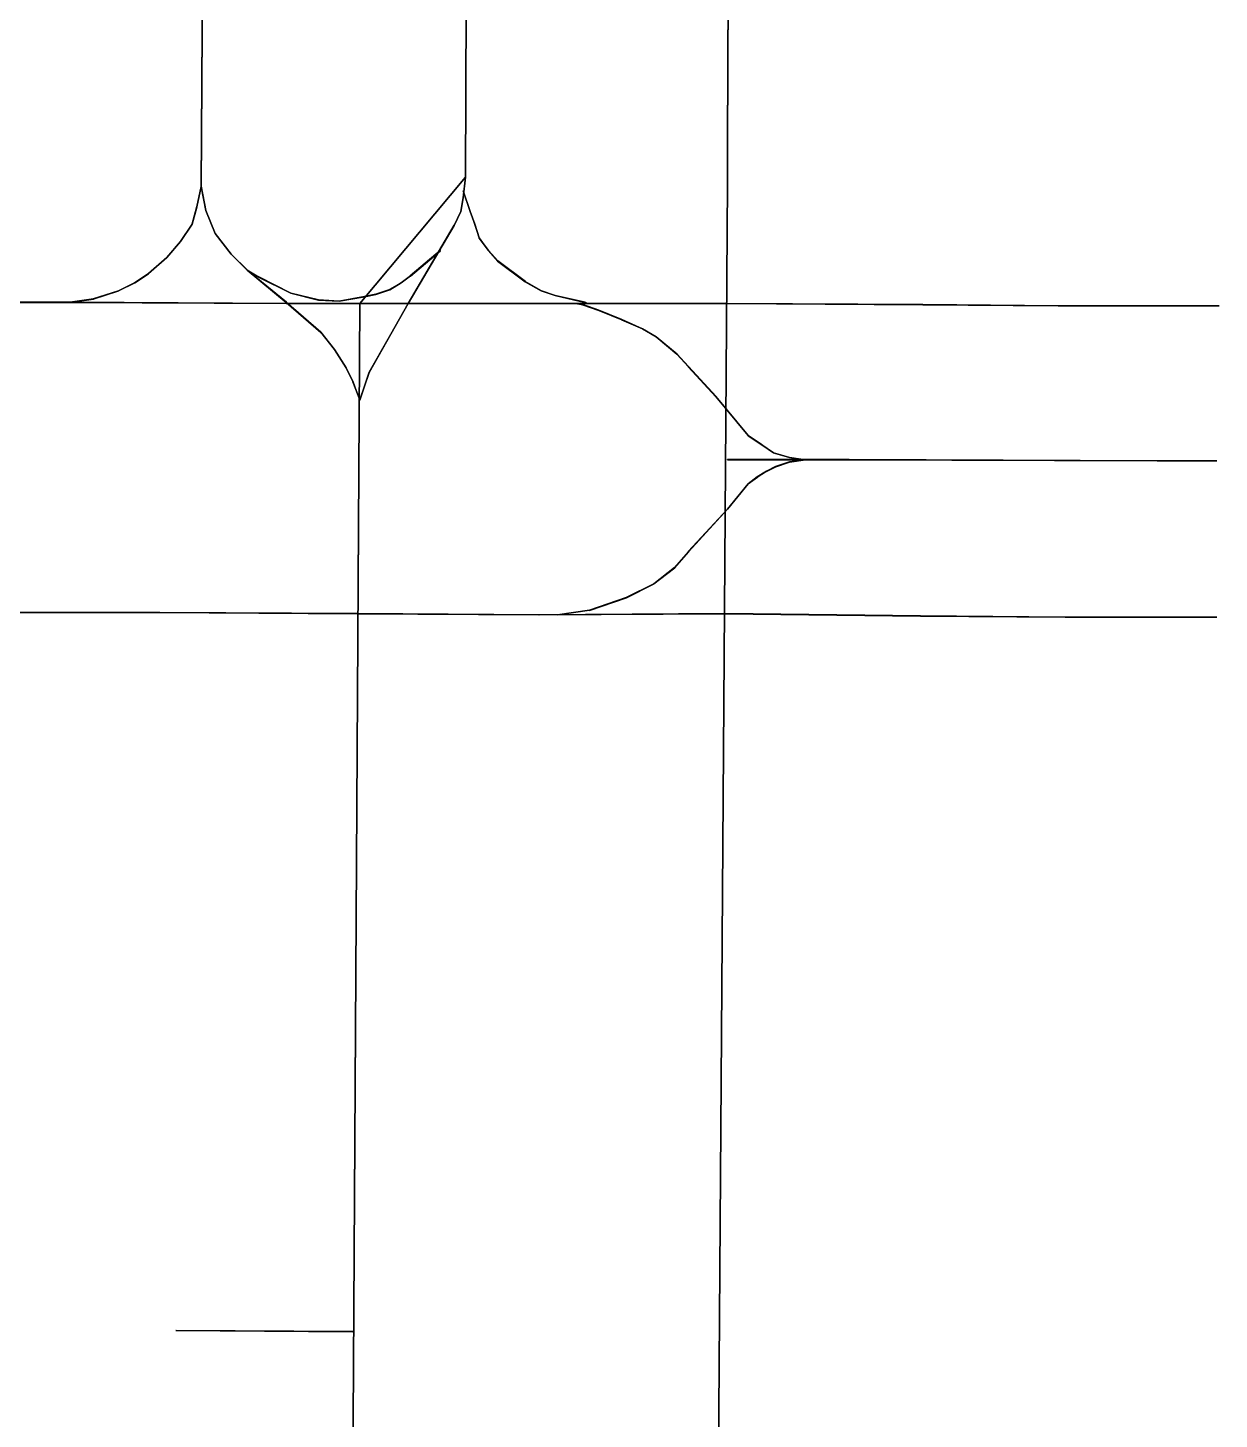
# Model space of a CAD drawing. Extents: x -291248544 to -291003570, y 98625193 to 98746984.
# Drawn here: x -291102573 to -291090705, y 98719080 to 98732941 of the extents above; entities that cross this region are included whole.
import ezdxf

# ---------------------------------------------------------------- set-up
doc = ezdxf.new("R2010")
doc.units = 0

msp = doc.modelspace()

# ---------------------------------------------------------------- linework, layer by layer
at = {"layer": 'mg_to_dxf', "color": 2}
for points in [[(-291095535.28, 98746776.08), (-291095536.28, 98746777.09), (-291095604.95, 98731795.77), (-291095603.94, 98731796.76)], [(-291095603.94, 98731796.76), (-291095602.95, 98731795.76), (-291095534.28, 98746777.08), (-291095535.28, 98746776.08)], [(-291100753.79, 98745769), (-291100754.78, 98745770), (-291100846.34, 98731360.8), (-291100845.33, 98731361.89)], [(-291100845.33, 98731361.89), (-291100844.34, 98731360.98), (-291100752.78, 98745770), (-291100753.79, 98745769)], [(-291098167.42, 98743400.07), (-291098168.42, 98743401.08), (-291098214.2, 98731452.45), (-291098213.19, 98731453.44)], [(-291098213.19, 98731453.44), (-291098212.2, 98731452.44), (-291098166.42, 98743401.07), (-291098167.42, 98743400.07)], [(-291095603.94, 98731796.76), (-291095604.95, 98731795.77), (-291095602.95, 98731795.76), (-291095603.94, 98731796.76)], [(-291095603.94, 98731795.76), (-291095604.94, 98731796.77), (-291095604.94, 98731383.78), (-291095603.94, 98731384.78)], [(-291095603.94, 98731795.76), (-291095602.94, 98731796.76), (-291095604.94, 98731796.77), (-291095603.94, 98731795.76)], [(-291095603.94, 98731384.78), (-291095602.94, 98731383.77), (-291095602.94, 98731796.76), (-291095603.94, 98731795.76)], [(-291098213.52, 98731452.56), (-291098213.64, 98731453.97), (-291099267.39, 98730194.05), (-291099265.71, 98730194.5)], [(-291099265.71, 98730194.5), (-291099265.4, 98730193.32), (-291098212.11, 98731452.68), (-291098213.52, 98731452.56)], [(-291098213.25, 98731452.44), (-291098214.13, 98731453.55), (-291098237.13, 98731246.59), (-291098236.03, 98731247.45)], [(-291098236.03, 98731247.45), (-291098235.15, 98731246.31), (-291098212.15, 98731453.33), (-291098213.25, 98731452.44)], [(-291098213.19, 98731453.44), (-291098214.2, 98731452.45), (-291098212.2, 98731452.44), (-291098213.19, 98731453.44)], [(-291098213.25, 98731452.44), (-291098212.15, 98731453.33), (-291098214.13, 98731453.55), (-291098213.25, 98731452.44)], [(-291098213.52, 98731452.56), (-291098212.11, 98731452.68), (-291098213.64, 98731453.97), (-291098213.52, 98731452.56)], [(-291100845.45, 98731360.9), (-291100846.2, 98731362.09), (-291100892.19, 98731155.14), (-291100891, 98731155.88)], [(-291100891, 98731155.88), (-291100890.25, 98731154.67), (-291100844.25, 98731361.66), (-291100845.45, 98731360.9)], [(-291100845.24, 98731360.9), (-291100844.43, 98731361.97), (-291100846.43, 98731361.79), (-291100845.24, 98731360.9)], [(-291100845.24, 98731360.9), (-291100846.43, 98731361.79), (-291100800.43, 98731120.29), (-291100799.65, 98731121.56)], [(-291100845.33, 98731361.89), (-291100846.34, 98731360.8), (-291100844.34, 98731360.98), (-291100845.33, 98731361.89)], [(-291100845.45, 98731360.9), (-291100844.25, 98731361.66), (-291100846.2, 98731362.09), (-291100845.45, 98731360.9)], [(-291100799.65, 98731121.56), (-291100798.5, 98731120.85), (-291100844.43, 98731361.97), (-291100845.24, 98731360.9)], [(-291098235.93, 98731315.14), (-291098235.29, 98731316.4), (-291098237.19, 98731315.77), (-291098235.93, 98731315.14)], [(-291098235.93, 98731315.14), (-291098237.19, 98731315.77), (-291098168.21, 98731108.82), (-291098167.58, 98731110.09)], [(-291098167.58, 98731110.09), (-291098166.32, 98731109.47), (-291098235.29, 98731316.4), (-291098235.93, 98731315.14)], [(-291095603.95, 98731383.78), (-291095604.94, 98731384.78), (-291095696.5, 98718211.62), (-291095695.49, 98718212.63)], [(-291095695.49, 98718212.63), (-291095694.5, 98718211.63), (-291095602.94, 98731384.77), (-291095603.95, 98731383.78)], [(-291095603.94, 98731384.78), (-291095604.94, 98731383.78), (-291095602.94, 98731383.77), (-291095603.94, 98731384.78)], [(-291095603.95, 98731383.78), (-291095602.94, 98731384.77), (-291095604.94, 98731384.78), (-291095603.95, 98731383.78)], [(-291100891.24, 98731154.91), (-291100891.96, 98731156.12), (-291100937.94, 98730983.66), (-291100936.76, 98730984.22)], [(-291100936.76, 98730984.22), (-291100936.1, 98730982.83), (-291100890.01, 98731155.64), (-291100891.24, 98731154.91)], [(-291100891, 98731155.88), (-291100892.19, 98731155.14), (-291100890.25, 98731154.67), (-291100891, 98731155.88)], [(-291100891.24, 98731154.91), (-291100890.01, 98731155.64), (-291100891.96, 98731156.12), (-291100891.24, 98731154.91)], [(-291098236.17, 98731246.45), (-291098236.99, 98731247.58), (-291098260.02, 98731109.43), (-291098258.89, 98731110.12)], [(-291098258.89, 98731110.12), (-291098258.09, 98731108.81), (-291098235.01, 98731247.3), (-291098236.17, 98731246.45)], [(-291098236.03, 98731247.45), (-291098237.13, 98731246.59), (-291098235.15, 98731246.31), (-291098236.03, 98731247.45)], [(-291098236.17, 98731246.45), (-291098235.01, 98731247.3), (-291098236.99, 98731247.58), (-291098236.17, 98731246.45)], [(-291100799.37, 98731120.6), (-291100798.78, 98731121.81), (-291100800.71, 98731121.25), (-291100799.37, 98731120.6)], [(-291100799.37, 98731120.6), (-291100800.71, 98731121.25), (-291100708.7, 98730891.21), (-291100708.2, 98730892.65)], [(-291100799.65, 98731121.56), (-291100800.43, 98731120.29), (-291100798.5, 98731120.85), (-291100799.65, 98731121.56)], [(-291100708.2, 98730892.65), (-291100706.94, 98730892.22), (-291100798.78, 98731121.81), (-291100799.37, 98731120.6)], [(-291098259.2, 98731109.17), (-291098259.71, 98731110.38), (-291098328.74, 98730972.32), (-291098327.41, 98730972.74)], [(-291098327.41, 98730972.74), (-291098326.98, 98730971.36), (-291098257.78, 98731109.76), (-291098259.2, 98731109.17)], [(-291098258.89, 98731110.12), (-291098260.02, 98731109.43), (-291098258.09, 98731108.81), (-291098258.89, 98731110.12)], [(-291098259.2, 98731109.17), (-291098257.78, 98731109.76), (-291098259.71, 98731110.38), (-291098259.2, 98731109.17)], [(-291098167.25, 98731109.15), (-291098166.65, 98731110.42), (-291098168.53, 98731109.76), (-291098167.25, 98731109.15)], [(-291098167.25, 98731109.15), (-291098168.53, 98731109.76), (-291098122.42, 98730982.94), (-291098121.81, 98730984.2)], [(-291098167.58, 98731110.09), (-291098168.21, 98731108.82), (-291098166.32, 98731109.47), (-291098167.58, 98731110.09)], [(-291098121.81, 98730984.2), (-291098120.53, 98730983.59), (-291098166.65, 98731110.42), (-291098167.25, 98731109.15)], [(-291100937.17, 98730983.31), (-291100937.53, 98730984.57), (-291101052.41, 98730812.26), (-291101051.05, 98730812.49)], [(-291101051.05, 98730812.49), (-291101050.81, 98730811.05), (-291100935.68, 98730983.74), (-291100937.17, 98730983.31)], [(-291100936.76, 98730984.22), (-291100937.94, 98730983.66), (-291100936.1, 98730982.83), (-291100936.76, 98730984.22)], [(-291100937.17, 98730983.31), (-291100935.68, 98730983.74), (-291100937.53, 98730984.57), (-291100937.17, 98730983.31)], [(-291100707.7, 98730891.78), (-291100707.44, 98730893.08), (-291100709.19, 98730892.08), (-291100707.7, 98730891.78)], [(-291100707.7, 98730891.78), (-291100709.19, 98730892.08), (-291100548.23, 98730685.13), (-291100548.1, 98730686.58)], [(-291100708.2, 98730892.65), (-291100708.7, 98730891.21), (-291100706.94, 98730892.22), (-291100708.2, 98730892.65)], [(-291100548.1, 98730686.58), (-291100546.73, 98730686.46), (-291100707.44, 98730893.08), (-291100707.7, 98730891.78)], [(-291098327.89, 98730971.86), (-291098328.26, 98730973.2), (-291098786.52, 98730194.16), (-291098785.15, 98730194.52)], [(-291098785.15, 98730194.52), (-291098784.79, 98730193.16), (-291098326.5, 98730972.24), (-291098327.89, 98730971.86)], [(-291098327.41, 98730972.74), (-291098328.74, 98730972.32), (-291098326.98, 98730971.36), (-291098327.41, 98730972.74)], [(-291098327.89, 98730971.86), (-291098326.5, 98730972.24), (-291098328.26, 98730973.2), (-291098327.89, 98730971.86)], [(-291098121.48, 98730983.26), (-291098120.86, 98730984.54), (-291098122.75, 98730983.88), (-291098121.48, 98730983.26)], [(-291098121.48, 98730983.26), (-291098122.75, 98730983.88), (-291098076.61, 98730845.46), (-291098076.03, 98730846.89)], [(-291098121.81, 98730984.2), (-291098122.42, 98730982.94), (-291098120.53, 98730983.59), (-291098121.81, 98730984.2)], [(-291098076.03, 98730846.89), (-291098074.81, 98730846.39), (-291098120.86, 98730984.54), (-291098121.48, 98730983.26)], [(-291101051.66, 98730811.69), (-291101051.8, 98730813.06), (-291101189.7, 98730652.18), (-291101188.33, 98730652.24)], [(-291101188.33, 98730652.24), (-291101188.27, 98730650.77), (-291101050.21, 98730811.85), (-291101051.66, 98730811.69)], [(-291101051.05, 98730812.49), (-291101052.41, 98730812.26), (-291101050.81, 98730811.05), (-291101051.05, 98730812.49)], [(-291101051.66, 98730811.69), (-291101050.21, 98730811.85), (-291101051.8, 98730813.06), (-291101051.66, 98730811.69)], [(-291098075.57, 98730846), (-291098075.26, 98730847.28), (-291098077.06, 98730846.35), (-291098075.57, 98730846)], [(-291098075.57, 98730846), (-291098077.06, 98730846.35), (-291097984.8, 98730719.49), (-291097984.61, 98730720.92)], [(-291098076.03, 98730846.89), (-291098076.61, 98730845.46), (-291098074.81, 98730846.39), (-291098076.03, 98730846.89)], [(-291097984.61, 98730720.92), (-291097983.24, 98730720.74), (-291098075.26, 98730847.28), (-291098075.57, 98730846)], [(-291101189.04, 98730651.53), (-291101188.99, 98730652.89), (-291101372.75, 98730492.1), (-291101371.39, 98730491.97)], [(-291101371.39, 98730491.97), (-291101371.53, 98730490.51), (-291101187.57, 98730651.48), (-291101189.04, 98730651.53)], [(-291101188.33, 98730652.24), (-291101189.7, 98730652.18), (-291101188.27, 98730650.77), (-291101188.33, 98730652.24)], [(-291101189.04, 98730651.53), (-291101187.57, 98730651.48), (-291101188.99, 98730652.89), (-291101189.04, 98730651.53)], [(-291100547.44, 98730685.83), (-291100547.39, 98730687.21), (-291100548.9, 98730685.88), (-291100547.44, 98730685.83)], [(-291100547.44, 98730685.83), (-291100548.9, 98730685.88), (-291100387.84, 98730524.82), (-291100387.93, 98730526.33)], [(-291100548.1, 98730686.58), (-291100548.23, 98730685.13), (-291100546.73, 98730686.46), (-291100548.1, 98730686.58)], [(-291100387.93, 98730526.33), (-291100386.6, 98730526.41), (-291100547.39, 98730687.21), (-291100547.44, 98730685.83)], [(-291098465.35, 98730720.2), (-291098465.23, 98730721.61), (-291098763.52, 98730469.21), (-291098762.13, 98730469.07)], [(-291098762.13, 98730469.07), (-291098762.27, 98730467.64), (-291098463.94, 98730720.08), (-291098465.35, 98730720.2)], [(-291098465.35, 98730720.2), (-291098463.94, 98730720.08), (-291098465.23, 98730721.61), (-291098465.35, 98730720.2)], [(-291097983.98, 98730720.15), (-291097983.87, 98730721.52), (-291097985.43, 98730720.27), (-291097983.98, 98730720.15)], [(-291097983.98, 98730720.15), (-291097985.43, 98730720.27), (-291097893.11, 98730616.41), (-291097893.1, 98730617.9)], [(-291097984.61, 98730720.92), (-291097984.8, 98730719.49), (-291097983.24, 98730720.74), (-291097984.61, 98730720.92)], [(-291097893.1, 98730617.9), (-291097891.75, 98730617.89), (-291097983.87, 98730721.52), (-291097983.98, 98730720.15)], [(-291097892.36, 98730617.22), (-291097892.48, 98730618.56), (-291097893.84, 98730617.09), (-291097892.36, 98730617.22)], [(-291097892.36, 98730617.22), (-291097893.84, 98730617.09), (-291097618.25, 98730410.39), (-291097618.5, 98730411.83)], [(-291097893.1, 98730617.9), (-291097893.11, 98730616.41), (-291097891.75, 98730617.89), (-291097893.1, 98730617.9)], [(-291097618.5, 98730411.83), (-291097617.15, 98730412.07), (-291097892.48, 98730618.56), (-291097892.36, 98730617.22)], [(-291101372.18, 98730491.36), (-291101371.96, 98730492.71), (-291101510.01, 98730400.67), (-291101508.68, 98730400.36)], [(-291101508.68, 98730400.36), (-291101509.01, 98730398.94), (-291101370.74, 98730491.12), (-291101372.18, 98730491.36)], [(-291101371.39, 98730491.97), (-291101372.75, 98730492.1), (-291101371.53, 98730490.51), (-291101371.39, 98730491.97)], [(-291101372.18, 98730491.36), (-291101370.74, 98730491.12), (-291101371.96, 98730492.71), (-291101372.18, 98730491.36)], [(-291100387.14, 98730525.71), (-291100387.39, 98730527.02), (-291100388.63, 98730525.44), (-291100387.14, 98730525.71)], [(-291100387.14, 98730525.71), (-291100388.63, 98730525.44), (-291100273.18, 98730456.17), (-291100273.56, 98730457.56)], [(-291100387.19, 98730525.65), (-291100387.32, 98730527.06), (-291100388.59, 98730525.52), (-291100387.19, 98730525.65)], [(-291100387.19, 98730525.65), (-291100388.59, 98730525.52), (-291099998.72, 98730204.45), (-291099998.86, 98730205.85)], [(-291100387.93, 98730526.33), (-291100387.84, 98730524.82), (-291100386.6, 98730526.41), (-291100387.93, 98730526.33)], [(-291100273.56, 98730457.56), (-291100272.22, 98730457.93), (-291100387.39, 98730527.02), (-291100387.14, 98730525.71)], [(-291099998.86, 98730205.85), (-291099997.45, 98730205.99), (-291100387.32, 98730527.06), (-291100387.19, 98730525.65)], [(-291100272.68, 98730457.08), (-291100273.1, 98730458.41), (-291100274.06, 98730456.65), (-291100272.68, 98730457.08)], [(-291100273.11, 98730457.3), (-291100272.67, 98730458.19), (-291100274.06, 98730456.65), (-291100272.68, 98730457.08)], [(-291100272.68, 98730457.08), (-291100274.06, 98730456.65), (-291100273.17, 98730456.21), (-291100273.58, 98730457.53)], [(-291100272.68, 98730457.08), (-291100274.06, 98730456.65), (-291099952.7, 98730295.97), (-291099953.14, 98730297.31)], [(-291100273.58, 98730457.53), (-291100272.2, 98730457.96), (-291100272.67, 98730458.19), (-291100273.11, 98730457.3)], [(-291100273.58, 98730457.53), (-291100273.17, 98730456.21), (-291100272.2, 98730457.96), (-291100273.58, 98730457.53)], [(-291100273.56, 98730457.56), (-291100273.18, 98730456.17), (-291100272.22, 98730457.93), (-291100273.56, 98730457.56)], [(-291099953.14, 98730297.31), (-291099951.8, 98730297.76), (-291100273.1, 98730458.41), (-291100272.68, 98730457.08)], [(-291098762.91, 98730468.45), (-291098762.74, 98730469.83), (-291098855.02, 98730400.62), (-291098853.66, 98730400.39)], [(-291098853.66, 98730400.39), (-291098853.91, 98730398.95), (-291098761.49, 98730468.27), (-291098762.91, 98730468.45)], [(-291098762.13, 98730469.07), (-291098763.52, 98730469.21), (-291098762.27, 98730467.64), (-291098762.13, 98730469.07)], [(-291098762.91, 98730468.45), (-291098761.49, 98730468.27), (-291098762.74, 98730469.83), (-291098762.91, 98730468.45)], [(-291101669.79, 98730319.82), (-291101669.21, 98730321.06), (-291101921.79, 98730240.69), (-291101920.6, 98730240.02)], [(-291101920.6, 98730240.02), (-291101921.33, 98730238.74), (-291101668.46, 98730319.2), (-291101669.79, 98730319.82)], [(-291101509.54, 98730399.86), (-291101509.15, 98730401.18), (-291101670.14, 98730320.68), (-291101668.86, 98730320.2)], [(-291101668.86, 98730320.2), (-291101670.14, 98730320.68), (-291101669.38, 98730318.82), (-291101668.86, 98730320.2)], [(-291101669.79, 98730319.82), (-291101668.46, 98730319.2), (-291101669.21, 98730321.06), (-291101669.79, 98730319.82)], [(-291101668.86, 98730320.2), (-291101669.38, 98730318.82), (-291101508.14, 98730399.44), (-291101509.54, 98730399.86)], [(-291101508.68, 98730400.36), (-291101510.01, 98730400.67), (-291101509.01, 98730398.94), (-291101508.68, 98730400.36)], [(-291101509.54, 98730399.86), (-291101508.14, 98730399.44), (-291101509.15, 98730401.18), (-291101509.54, 98730399.86)], [(-291098968.98, 98730331.26), (-291098968.45, 98730332.49), (-291099106.57, 98730286.45), (-291099105.36, 98730285.8)], [(-291099105.36, 98730285.8), (-291099106.05, 98730284.52), (-291098967.61, 98730330.67), (-291098968.98, 98730331.26)], [(-291098854.49, 98730399.83), (-291098854.19, 98730401.17), (-291098969.36, 98730332.08), (-291098968.07, 98730331.68)], [(-291098968.07, 98730331.68), (-291098969.36, 98730332.08), (-291098968.52, 98730330.25), (-291098968.07, 98730331.68)], [(-291098968.98, 98730331.26), (-291098967.61, 98730330.67), (-291098968.45, 98730332.49), (-291098968.98, 98730331.26)], [(-291098968.07, 98730331.68), (-291098968.52, 98730330.25), (-291098853.08, 98730399.51), (-291098854.49, 98730399.83)], [(-291098853.66, 98730400.39), (-291098855.02, 98730400.62), (-291098853.91, 98730398.95), (-291098853.66, 98730400.39)], [(-291098854.49, 98730399.83), (-291098853.08, 98730399.51), (-291098854.19, 98730401.17), (-291098854.49, 98730399.83)], [(-291097617.67, 98730411.28), (-291097617.99, 98730412.62), (-291097619.09, 98730410.94), (-291097617.67, 98730411.28)], [(-291097617.67, 98730411.28), (-291097619.09, 98730410.94), (-291097457.86, 98730318.81), (-291097458.32, 98730320.23)], [(-291097618.13, 98730411.55), (-291097617.53, 98730412.35), (-291097619.06, 98730410.99), (-291097617.7, 98730411.23)], [(-291097617.7, 98730411.23), (-291097619.06, 98730410.99), (-291097618.25, 98730410.39), (-291097618.5, 98730411.83)], [(-291097618.13, 98730411.55), (-291097617.53, 98730412.35), (-291097617.15, 98730412.07), (-291097618.5, 98730411.83)], [(-291097618.5, 98730411.83), (-291097618.25, 98730410.39), (-291097617.15, 98730412.07), (-291097618.5, 98730411.83)], [(-291097618.5, 98730411.83), (-291097618.25, 98730410.39), (-291097617.15, 98730412.07), (-291097618.5, 98730411.83)], [(-291097458.32, 98730320.23), (-291097457.04, 98730320.64), (-291097617.99, 98730412.62), (-291097617.67, 98730411.28)], [(-291097457.41, 98730319.82), (-291097457.95, 98730321.05), (-291097458.77, 98730319.22), (-291097457.41, 98730319.82)], [(-291097457.41, 98730319.82), (-291097458.77, 98730319.22), (-291097320.35, 98730273.08), (-291097321.03, 98730274.36)], [(-291097458.32, 98730320.23), (-291097457.86, 98730318.81), (-291097457.04, 98730320.64), (-291097458.32, 98730320.23)], [(-291097321.03, 98730274.36), (-291097319.81, 98730275.01), (-291097457.95, 98730321.05), (-291097457.41, 98730319.82)], [(-291102150.46, 98730205.54), (-291102149.46, 98730206.54), (-291102676.89, 98730206.54), (-291102675.89, 98730205.54)], [(-291102675.89, 98730205.54), (-291102676.89, 98730204.54), (-291102149.47, 98730204.54), (-291102150.46, 98730205.54)], [(-291101921.58, 98730239.79), (-291101920.81, 98730240.92), (-291102150.61, 98730206.45), (-291102149.47, 98730205.61)], [(-291102149.47, 98730205.61), (-291102150.61, 98730206.45), (-291102150.31, 98730204.47), (-291102149.47, 98730205.61)], [(-291102149.46, 98730205.53), (-291102150.46, 98730206.54), (-291102150.47, 98730204.54), (-291102149.46, 98730205.53)], [(-291102149.46, 98730205.53), (-291102150.47, 98730204.54), (-291099997.98, 98730193.09), (-291099998.97, 98730194.09)], [(-291102150.46, 98730205.54), (-291102149.47, 98730204.54), (-291102149.46, 98730206.54), (-291102150.46, 98730205.54)], [(-291099998.97, 98730194.09), (-291099997.97, 98730195.09), (-291102150.46, 98730206.54), (-291102149.46, 98730205.53)], [(-291102149.47, 98730205.61), (-291102150.31, 98730204.47), (-291101920.36, 98730238.97), (-291101921.58, 98730239.79)], [(-291101920.6, 98730240.02), (-291101921.79, 98730240.69), (-291101921.33, 98730238.74), (-291101920.6, 98730240.02)], [(-291101921.58, 98730239.79), (-291101920.36, 98730238.97), (-291101920.81, 98730240.92), (-291101921.58, 98730239.79)], [(-291099998.1, 98730205.21), (-291099998.2, 98730206.62), (-291099999.51, 98730205.11), (-291099998.1, 98730205.21)], [(-291099998.1, 98730205.21), (-291099999.51, 98730205.11), (-291099655.5, 98729906.96), (-291099655.53, 98729908.32)], [(-291099998.97, 98730194.09), (-291099997.98, 98730193.09), (-291099997.97, 98730195.09), (-291099998.97, 98730194.09)], [(-291099997.97, 98730194.09), (-291099998.97, 98730195.09), (-291099998.97, 98730193.09), (-291099997.97, 98730194.09)], [(-291097046.4, 98730194.09), (-291097045.4, 98730195.09), (-291099998.97, 98730195.09), (-291099997.97, 98730194.09)], [(-291099997.97, 98730194.09), (-291099998.97, 98730193.09), (-291097045.4, 98730193.09), (-291097046.4, 98730194.09)], [(-291099998.86, 98730205.85), (-291099998.72, 98730204.45), (-291099997.45, 98730205.99), (-291099998.86, 98730205.85)], [(-291099655.53, 98729908.32), (-291099654.05, 98729908.36), (-291099998.2, 98730206.62), (-291099998.1, 98730205.21)], [(-291099952.21, 98730296.97), (-291099952.94, 98730298.18), (-291099953.43, 98730296.24), (-291099952.21, 98730296.97)], [(-291099952.21, 98730296.97), (-291099953.43, 98730296.24), (-291099677.7, 98730227.31), (-291099678.53, 98730228.55)], [(-291099953.14, 98730297.31), (-291099952.7, 98730295.97), (-291099951.8, 98730297.76), (-291099953.14, 98730297.31)], [(-291099678.53, 98730228.55), (-291099677.4, 98730229.3), (-291099952.94, 98730298.18), (-291099952.21, 98730296.97)], [(-291099677.54, 98730228.4), (-291099678.39, 98730229.45), (-291099678.69, 98730227.46), (-291099677.54, 98730228.4)], [(-291099677.54, 98730228.4), (-291099678.69, 98730227.46), (-291099471.48, 98730215.95), (-291099472.55, 98730217.01)], [(-291099678.53, 98730228.55), (-291099677.7, 98730227.31), (-291099677.4, 98730229.3), (-291099678.53, 98730228.55)], [(-291099472.55, 98730217.01), (-291099471.61, 98730217.96), (-291099678.39, 98730229.45), (-291099677.54, 98730228.4)], [(-291099220.77, 98730262.67), (-291099219.97, 98730263.83), (-291099472.6, 98730217.89), (-291099471.55, 98730217.07)], [(-291099471.55, 98730217.07), (-291099472.6, 98730217.89), (-291099472.48, 98730215.88), (-291099471.55, 98730217.07)], [(-291099472.55, 98730217.01), (-291099471.48, 98730215.95), (-291099471.61, 98730217.96), (-291099472.55, 98730217.01)], [(-291099471.55, 98730217.07), (-291099472.48, 98730215.88), (-291099219.6, 98730261.86), (-291099220.77, 98730262.67)], [(-291099266.06, 98730193.56), (-291099267.05, 98730194.99), (-291099450.16, 98699592.1), (-291099449.15, 98699593.09)], [(-291099449.15, 98699593.09), (-291099448.16, 98699592.08), (-291099265.05, 98730194.26), (-291099266.06, 98730193.56)], [(-291099265.71, 98730194.5), (-291099267.39, 98730194.05), (-291099265.4, 98730193.32), (-291099265.71, 98730194.5)], [(-291099266.06, 98730193.56), (-291099265.05, 98730194.26), (-291099267.05, 98730194.99), (-291099266.06, 98730193.56)], [(-291099106.33, 98730285.55), (-291099105.6, 98730286.71), (-291099220.95, 98730263.64), (-291099219.79, 98730262.85)], [(-291099219.79, 98730262.85), (-291099220.95, 98730263.64), (-291099220.58, 98730261.68), (-291099219.79, 98730262.85)], [(-291099220.77, 98730262.67), (-291099219.6, 98730261.86), (-291099219.97, 98730263.83), (-291099220.77, 98730262.67)], [(-291099219.79, 98730262.85), (-291099220.58, 98730261.68), (-291099105.09, 98730284.77), (-291099106.33, 98730285.55)], [(-291098785.65, 98730193.66), (-291098786.02, 98730195.03), (-291099175.67, 98729507.42), (-291099174.25, 98729507.88)], [(-291099174.25, 98729507.88), (-291099173.83, 98729506.6), (-291098784.29, 98730194.03), (-291098785.65, 98730193.66)], [(-291099105.36, 98730285.8), (-291099106.57, 98730286.45), (-291099106.05, 98730284.52), (-291099105.36, 98730285.8)], [(-291099106.33, 98730285.55), (-291099105.09, 98730284.77), (-291099105.6, 98730286.71), (-291099106.33, 98730285.55)], [(-291099105.83, 98730285.64, 1), (-291099105.83, 98730285.64), (-291099105.83, 98730285.64, 1)], [(-291099105.83, 98730285.64), (-291099105.83, 98730285.64, -1), (-291099105.83, 98730285.64), (-291099105.83, 98730285.64, 1)], [(-291099105.83, 98730285.64), (-291099105.83, 98730285.64, -1), (-291099105.83, 98730285.64, -1), (-291099105.83, 98730285.64)], [(-291099105.83, 98730285.64, 1), (-291099105.83, 98730285.64, 1), (-291099105.83, 98730285.64, -1), (-291099105.83, 98730285.64)], [(-291098785.15, 98730194.52), (-291098786.52, 98730194.16), (-291098784.79, 98730193.16), (-291098785.15, 98730194.52)], [(-291098785.65, 98730193.66), (-291098784.29, 98730194.03), (-291098786.02, 98730195.03), (-291098785.65, 98730193.66)], [(-291097320.07, 98730274.09), (-291097320.77, 98730275.28), (-291097321.32, 98730273.35), (-291097320.07, 98730274.09)], [(-291097320.07, 98730274.09), (-291097321.32, 98730273.35), (-291097022.86, 98730204.48), (-291097023.5, 98730205.65)], [(-291097321.03, 98730274.36), (-291097320.35, 98730273.08), (-291097319.81, 98730275.01), (-291097321.03, 98730274.36)], [(-291097023.5, 98730205.65), (-291097022.18, 98730206.37), (-291097320.77, 98730275.28), (-291097320.07, 98730274.09)], [(-291097114.07, 98730194.01), (-291097114.89, 98730195.16), (-291097115.22, 98730193.19), (-291097114.07, 98730194.01)], [(-291097114.07, 98730194.01), (-291097115.22, 98730193.19), (-291097045.66, 98730181.59), (-291097046.39, 98730182.73)], [(-291097046.39, 98730182.73), (-291097045.15, 98730183.54), (-291097114.89, 98730195.16), (-291097114.07, 98730194.01)], [(-291097045.43, 98730182.48), (-291097046.12, 98730183.79), (-291097046.62, 98730181.84), (-291097045.43, 98730182.48)], [(-291097045.43, 98730182.48), (-291097046.62, 98730181.84), (-291096885.56, 98730124.32), (-291096886.15, 98730125.6)], [(-291097045.4, 98730194.09), (-291097046.4, 98730195.09), (-291097046.4, 98730193.09), (-291097045.4, 98730194.09)], [(-291095604.44, 98730194.09), (-291095603.44, 98730195.09), (-291097046.4, 98730195.09), (-291097045.4, 98730194.09)], [(-291097046.4, 98730194.09), (-291097045.4, 98730193.09), (-291097045.4, 98730195.09), (-291097046.4, 98730194.09)], [(-291097045.4, 98730194.09), (-291097046.4, 98730193.09), (-291095603.45, 98730193.09), (-291095604.44, 98730194.09)], [(-291097046.39, 98730182.73), (-291097045.66, 98730181.59), (-291097045.15, 98730183.54), (-291097046.39, 98730182.73)], [(-291096886.15, 98730125.6), (-291096884.86, 98730126.19), (-291097046.12, 98730183.79), (-291097045.43, 98730182.48)], [(-291097022.56, 98730205.31), (-291097023.12, 98730206.71), (-291097023.8, 98730204.81), (-291097022.56, 98730205.31)], [(-291097022.56, 98730205.31), (-291097023.8, 98730204.81), (-291097000.12, 98730192.97), (-291097000.57, 98730194.32)], [(-291097023.5, 98730205.65), (-291097022.86, 98730204.48), (-291097022.18, 98730206.37), (-291097023.5, 98730205.65)], [(-291097000.57, 98730194.32), (-291096999.23, 98730194.76), (-291097023.12, 98730206.71), (-291097022.56, 98730205.31)], [(-291097000.57, 98730194.32), (-291097000.12, 98730192.97), (-291096999.23, 98730194.76), (-291097000.57, 98730194.32)], [(-291095603.44, 98730194.09), (-291095604.44, 98730195.09), (-291095604.45, 98730193.09), (-291095603.44, 98730194.09)], [(-291095603.44, 98730194.09), (-291095604.45, 98730193.09), (-291093657.95, 98730181.64), (-291093658.95, 98730182.65)], [(-291093658.95, 98730182.65), (-291093657.94, 98730183.64), (-291095604.44, 98730195.09), (-291095603.44, 98730194.09)], [(-291095604.44, 98730194.09), (-291095603.45, 98730193.09), (-291095603.44, 98730195.09), (-291095604.44, 98730194.09)], [(-291093657.95, 98730182.64), (-291093658.94, 98730183.65), (-291093658.95, 98730181.65), (-291093657.95, 98730182.64)], [(-291093658.95, 98730182.65), (-291093657.95, 98730181.64), (-291093657.94, 98730183.64), (-291093658.95, 98730182.65)], [(-291093657.95, 98730182.64), (-291093658.95, 98730181.65), (-291092307.55, 98730170.2), (-291092308.54, 98730171.21)], [(-291092308.54, 98730171.21), (-291092307.54, 98730172.2), (-291093658.94, 98730183.65), (-291093657.95, 98730182.64)], [(-291096885.22, 98730125.24), (-291096885.79, 98730126.55), (-291096886.5, 98730124.68), (-291096885.22, 98730125.24)], [(-291096885.22, 98730125.24), (-291096886.5, 98730124.68), (-291096656.72, 98730032.77), (-291096657.26, 98730034.06)], [(-291096886.15, 98730125.6), (-291096885.56, 98730124.32), (-291096884.86, 98730126.19), (-291096886.15, 98730125.6)], [(-291096657.26, 98730034.06), (-291096655.95, 98730034.61), (-291096885.79, 98730126.55), (-291096885.22, 98730125.24)], [(-291092307.54, 98730171.2), (-291092308.54, 98730172.2), (-291092308.55, 98730170.2), (-291092307.54, 98730171.2)], [(-291092307.54, 98730171.2), (-291092308.55, 98730170.2), (-291090705.37, 98730170.2), (-291090706.37, 98730171.2)], [(-291090706.37, 98730171.2), (-291090705.37, 98730172.2), (-291092308.54, 98730172.2), (-291092307.54, 98730171.2)], [(-291092308.54, 98730171.21), (-291092307.55, 98730170.2), (-291092307.54, 98730172.2), (-291092308.54, 98730171.21)], [(-291090706.37, 98730171.2), (-291090705.37, 98730170.2), (-291090705.37, 98730172.2), (-291090706.37, 98730171.2)], [(-291099654.84, 98729907.6), (-291099654.74, 98729909.08), (-291099656.19, 98729907.69), (-291099654.84, 98729907.6)], [(-291099654.84, 98729907.6), (-291099656.19, 98729907.69), (-291099518.33, 98729735.36), (-291099518.14, 98729736.72)], [(-291099655.53, 98729908.32), (-291099655.5, 98729906.96), (-291099654.05, 98729908.36), (-291099655.53, 98729908.32)], [(-291099518.14, 98729736.72), (-291099516.69, 98729736.52), (-291099654.74, 98729909.08), (-291099654.84, 98729907.6)], [(-291096656.34, 98730033.67), (-291096656.87, 98730035), (-291096657.65, 98730033.16), (-291096656.34, 98730033.67)], [(-291096656.34, 98730033.67), (-291096657.65, 98730033.16), (-291096450.8, 98729941.23), (-291096451.26, 98729942.53)], [(-291096657.26, 98730034.06), (-291096656.72, 98730032.77), (-291096655.95, 98730034.61), (-291096657.26, 98730034.06)], [(-291096451.26, 98729942.53), (-291096449.89, 98729943.01), (-291096656.87, 98730035), (-291096656.34, 98730033.67)], [(-291096450.37, 98729942.07), (-291096450.78, 98729943.47), (-291096451.69, 98729941.68), (-291096450.37, 98729942.07)], [(-291096450.37, 98729942.07), (-291096451.69, 98729941.68), (-291096313.62, 98729861.14), (-291096313.91, 98729862.47)], [(-291096451.26, 98729942.53), (-291096450.8, 98729941.23), (-291096449.89, 98729943.01), (-291096451.26, 98729942.53)], [(-291096313.91, 98729862.47), (-291096312.47, 98729862.78), (-291096450.78, 98729943.47), (-291096450.37, 98729942.07)], [(-291096313.09, 98729861.89), (-291096313.29, 98729863.36), (-291096314.44, 98729861.71), (-291096313.09, 98729861.89)], [(-291096313.09, 98729861.89), (-291096314.44, 98729861.71), (-291096107.79, 98729689.51), (-291096107.87, 98729690.87)], [(-291096313.91, 98729862.47), (-291096313.62, 98729861.14), (-291096312.47, 98729862.78), (-291096313.91, 98729862.47)], [(-291096107.87, 98729690.87), (-291096106.4, 98729690.95), (-291096313.29, 98729863.36), (-291096313.09, 98729861.89)], [(-291099517.56, 98729735.9), (-291099517.27, 98729737.33), (-291099518.9, 98729736.17), (-291099517.56, 98729735.9)], [(-291099517.56, 98729735.9), (-291099518.9, 98729736.17), (-291099403.99, 98729552.31), (-291099403.65, 98729553.65)], [(-291099518.14, 98729736.72), (-291099518.33, 98729735.36), (-291099516.69, 98729736.52), (-291099518.14, 98729736.72)], [(-291099403.65, 98729553.65), (-291099402.24, 98729553.29), (-291099517.27, 98729737.33), (-291099517.56, 98729735.9)], [(-291096107.15, 98729690.18), (-291096107.13, 98729691.65), (-291096108.51, 98729690.2), (-291096107.15, 98729690.18)], [(-291096107.15, 98729690.18), (-291096108.51, 98729690.2), (-291095993.44, 98729563.62), (-291095993.38, 98729565.04)], [(-291096107.87, 98729690.87), (-291096107.79, 98729689.51), (-291096106.4, 98729690.95), (-291096107.87, 98729690.87)], [(-291095993.38, 98729565.04), (-291095991.97, 98729564.97), (-291096107.13, 98729691.65), (-291096107.15, 98729690.18)], [(-291099403.16, 98729552.77), (-291099402.73, 98729554.16), (-291099404.48, 98729553.18), (-291099403.16, 98729552.77)], [(-291099403.16, 98729552.77), (-291099404.48, 98729553.18), (-291099335.41, 98729415.05), (-291099334.94, 98729416.34)], [(-291099403.65, 98729553.65), (-291099403.99, 98729552.31), (-291099402.24, 98729553.29), (-291099403.65, 98729553.65)], [(-291099334.94, 98729416.34), (-291099333.57, 98729415.85), (-291099402.73, 98729554.16), (-291099403.16, 98729552.77)], [(-291099174.66, 98729506.97), (-291099175.26, 98729508.33), (-291099267.16, 98729232.63), (-291099265.89, 98729233.26)], [(-291099265.89, 98729233.26), (-291099265.26, 98729232), (-291099173.42, 98729507.51), (-291099174.66, 98729506.97)], [(-291099174.25, 98729507.88), (-291099175.67, 98729507.42), (-291099173.83, 98729506.6), (-291099174.25, 98729507.88)], [(-291099174.66, 98729506.97), (-291099173.42, 98729507.51), (-291099175.26, 98729508.33), (-291099174.66, 98729506.97)], [(-291095992.7, 98729564.3), (-291095992.64, 98729565.71), (-291095994.12, 98729564.36), (-291095992.7, 98729564.3)], [(-291095992.7, 98729564.3), (-291095992.65, 98729565.71), (-291095994.12, 98729564.36), (-291095992.7, 98729564.3)], [(-291095992.7, 98729564.3), (-291095994.12, 98729564.36), (-291095993.78, 98729563.99), (-291095993.04, 98729564.67)], [(-291095992.7, 98729564.3), (-291095994.12, 98729564.36), (-291095718.8, 98729266.1), (-291095718.72, 98729267.49)], [(-291095993.04, 98729564.67), (-291095993.78, 98729563.99), (-291095991.96, 98729564.98), (-291095993.38, 98729565.03)], [(-291095993.38, 98729565.04), (-291095993.44, 98729563.62), (-291095991.97, 98729564.97), (-291095993.38, 98729565.04)], [(-291095993.38, 98729565.03), (-291095991.96, 98729564.98), (-291095992.65, 98729565.71), (-291095992.7, 98729564.3)], [(-291095718.72, 98729267.49), (-291095717.29, 98729267.41), (-291095992.64, 98729565.71), (-291095992.7, 98729564.3)], [(-291099334.54, 98729415.42), (-291099333.97, 98729416.76), (-291099335.81, 98729415.96), (-291099334.54, 98729415.42)], [(-291099334.54, 98729415.42), (-291099335.81, 98729415.96), (-291099266.81, 98729231.97), (-291099266.23, 98729233.26)], [(-291099334.94, 98729416.34), (-291099335.41, 98729415.05), (-291099333.57, 98729415.85), (-291099334.94, 98729416.34)], [(-291099266.23, 98729233.26), (-291099264.94, 98729232.67), (-291099333.97, 98729416.76), (-291099334.54, 98729415.42)], [(-291099265.89, 98729233.26), (-291099267.16, 98729232.63), (-291099265.26, 98729232), (-291099265.89, 98729233.26)], [(-291099266.23, 98729233.26), (-291099266.81, 98729231.97), (-291099264.94, 98729232.67), (-291099266.23, 98729233.26)], [(-291095718.07, 98729266.73), (-291095717.95, 98729268.16), (-291095719.46, 98729266.85), (-291095718.07, 98729266.73)], [(-291095718.07, 98729266.73), (-291095719.46, 98729266.85), (-291095398.31, 98728876.88), (-291095398.27, 98728878.41)], [(-291095718.72, 98729267.49), (-291095718.8, 98729266.1), (-291095717.29, 98729267.41), (-291095718.72, 98729267.49)], [(-291095398.27, 98728878.41), (-291095396.95, 98728878.38), (-291095717.95, 98729268.16), (-291095718.07, 98729266.73)], [(-291095397.53, 98728877.74), (-291095397.69, 98728879.05), (-291095399.05, 98728877.55), (-291095397.53, 98728877.74)], [(-291095397.53, 98728877.74), (-291095399.05, 98728877.55), (-291095260.77, 98728785.37), (-291095261.04, 98728786.75)], [(-291095398.27, 98728878.41), (-291095398.31, 98728876.88), (-291095396.95, 98728878.38), (-291095398.27, 98728878.41)], [(-291095261.04, 98728786.75), (-291095259.64, 98728787.02), (-291095397.69, 98728879.05), (-291095397.53, 98728877.74)], [(-291095260.21, 98728786.18), (-291095260.47, 98728787.58), (-291095261.59, 98728785.93), (-291095260.21, 98728786.18)], [(-291095260.21, 98728786.18), (-291095261.59, 98728785.93), (-291095146.2, 98728705.15), (-291095146.59, 98728706.65)], [(-291095261.04, 98728786.75), (-291095260.77, 98728785.37), (-291095259.64, 98728787.02), (-291095261.04, 98728786.75)], [(-291095146.59, 98728706.65), (-291095145.33, 98728706.98), (-291095260.47, 98728787.58), (-291095260.21, 98728786.18)], [(-291095145.69, 98728706.22), (-291095146.23, 98728707.41), (-291095147.1, 98728705.58), (-291095145.69, 98728706.22)], [(-291095145.69, 98728706.22), (-291095147.1, 98728705.58), (-291094985.7, 98728659.47), (-291094986.44, 98728660.72)], [(-291095146.59, 98728706.65), (-291095146.2, 98728705.15), (-291095145.33, 98728706.98), (-291095146.59, 98728706.65)], [(-291094986.44, 98728660.72), (-291094985.26, 98728661.42), (-291095146.23, 98728707.41), (-291095145.69, 98728706.22)], [(-291094985.47, 98728660.5), (-291094986.24, 98728661.64), (-291094986.68, 98728659.69), (-291094985.47, 98728660.5)], [(-291094985.47, 98728660.5), (-291094986.68, 98728659.69), (-291094848.22, 98728636.61), (-291094849.13, 98728637.78)], [(-291094986.44, 98728660.72), (-291094985.7, 98728659.47), (-291094985.26, 98728661.42), (-291094986.44, 98728660.72)], [(-291094849.13, 98728637.78), (-291094848.06, 98728638.61), (-291094986.24, 98728661.64), (-291094985.47, 98728660.5)], [(-291095603.44, 98728637.7), (-291095604.44, 98728638.7), (-291095604.44, 98728636.7), (-291095603.44, 98728637.7)], [(-291094391.37, 98728637.7), (-291094390.37, 98728638.7), (-291095604.44, 98728638.7), (-291095603.44, 98728637.7)], [(-291095603.44, 98728637.7), (-291095604.44, 98728636.7), (-291094390.37, 98728636.7), (-291094391.37, 98728637.7)], [(-291095215.27, 98728522.99), (-291095214.91, 98728524.39), (-291095307.39, 98728466.59), (-291095305.97, 98728466.3)], [(-291095305.97, 98728466.3), (-291095306.25, 98728464.94), (-291095213.93, 98728522.65), (-291095215.27, 98728522.99)], [(-291095123.74, 98728568.81), (-291095123.23, 98728570.18), (-291095215.78, 98728523.9), (-291095214.4, 98728523.48)], [(-291095214.4, 98728523.48), (-291095215.78, 98728523.9), (-291095214.8, 98728522.16), (-291095214.4, 98728523.48)], [(-291095215.27, 98728522.99), (-291095213.93, 98728522.65), (-291095214.91, 98728524.39), (-291095215.27, 98728522.99)], [(-291095214.4, 98728523.48), (-291095214.8, 98728522.16), (-291095122.46, 98728568.33), (-291095123.74, 98728568.81)], [(-291094986.44, 98728614.65), (-291094985.72, 98728615.94), (-291095124.15, 98728569.8), (-291095122.82, 98728569.19)], [(-291095122.82, 98728569.19), (-291095124.15, 98728569.8), (-291095123.38, 98728567.95), (-291095122.82, 98728569.19)], [(-291095123.74, 98728568.81), (-291095122.46, 98728568.33), (-291095123.23, 98728570.18), (-291095123.74, 98728568.81)], [(-291095122.82, 98728569.19), (-291095123.38, 98728567.95), (-291094985.25, 98728613.99), (-291094986.44, 98728614.65)], [(-291094832.73, 98728636.7), (-291094832.83, 98728637.69), (-291094986.69, 98728615.71), (-291094985.46, 98728614.88)], [(-291094985.46, 98728614.88), (-291094986.69, 98728615.71), (-291094986.23, 98728613.76), (-291094985.46, 98728614.88)], [(-291094986.44, 98728614.65), (-291094985.25, 98728613.99), (-291094985.72, 98728615.94), (-291094986.44, 98728614.65)], [(-291094985.46, 98728614.88), (-291094986.23, 98728613.76), (-291094804.69, 98728639.69), (-291094832.73, 98728636.7)], [(-291094848.13, 98728637.7), (-291094849.05, 98728638.7), (-291094849.22, 98728636.7), (-291094848.13, 98728637.7)], [(-291094848.13, 98728637.7), (-291094849.22, 98728636.7), (-291094832.76, 98728636.7), (-291094832.8, 98728637.7)], [(-291094849.13, 98728637.78), (-291094848.22, 98728636.61), (-291094848.06, 98728638.61), (-291094849.13, 98728637.78)], [(-291094832.8, 98728637.7), (-291094804.62, 98728638.7), (-291094849.05, 98728638.7), (-291094848.13, 98728637.7)], [(-291094832.73, 98728636.7), (-291094804.69, 98728639.69), (-291094832.83, 98728637.69), (-291094832.73, 98728636.7)], [(-291094832.8, 98728637.7), (-291094832.76, 98728636.7), (-291094804.62, 98728638.7), (-291094832.8, 98728637.7)], [(-291094391.37, 98728637.7), (-291094390.37, 98728636.7), (-291094390.37, 98728638.7), (-291094391.37, 98728637.7)], [(-291094390.37, 98728637.69), (-291094391.37, 98728638.7), (-291094391.37, 98728636.7), (-291094390.37, 98728637.69)], [(-291091324.35, 98728626.25), (-291091323.35, 98728627.25), (-291094391.37, 98728638.7), (-291094390.37, 98728637.69)], [(-291094390.37, 98728637.69), (-291094391.37, 98728636.7), (-291091323.35, 98728625.25), (-291091324.35, 98728626.25)], [(-291091324.35, 98728626.25), (-291091323.35, 98728625.25), (-291091323.35, 98728627.25), (-291091324.35, 98728626.25)], [(-291091323.35, 98728626.25), (-291091324.35, 98728627.25), (-291091324.35, 98728625.25), (-291091323.35, 98728626.25)], [(-291090729.26, 98728626.25), (-291090728.26, 98728627.25), (-291091324.35, 98728627.25), (-291091323.35, 98728626.25)], [(-291091323.35, 98728626.25), (-291091324.35, 98728625.25), (-291090728.26, 98728625.25), (-291090729.26, 98728626.25)], [(-291090729.26, 98728626.25), (-291090728.26, 98728625.25), (-291090728.26, 98728627.25), (-291090729.26, 98728626.25)], [(-291095398.27, 98728396.98), (-291095398.33, 98728398.49), (-291095605.03, 98728145.85), (-291095603.63, 98728145.99)], [(-291095603.63, 98728145.99), (-291095603.49, 98728144.58), (-291095396.93, 98728397.03), (-291095398.27, 98728396.98)], [(-291095306.8, 98728465.73), (-291095306.56, 98728467.16), (-291095399.05, 98728397.79), (-291095397.55, 98728397.67)], [(-291095397.55, 98728397.67), (-291095399.05, 98728397.79), (-291095397.66, 98728396.34), (-291095397.55, 98728397.67)], [(-291095398.27, 98728396.98), (-291095396.93, 98728397.03), (-291095398.33, 98728398.49), (-291095398.27, 98728396.98)], [(-291095397.55, 98728397.67), (-291095397.66, 98728396.34), (-291095305.43, 98728465.51), (-291095306.8, 98728465.73)], [(-291095305.97, 98728466.3), (-291095307.39, 98728466.59), (-291095306.25, 98728464.94), (-291095305.97, 98728466.3)], [(-291095306.8, 98728465.73), (-291095305.43, 98728465.51), (-291095306.56, 98728467.16), (-291095306.8, 98728465.73)], [(-291095604.28, 98728145.23), (-291095604.34, 98728146.64), (-291095994.13, 98727722.46), (-291095992.7, 98727722.54)], [(-291095992.7, 98727722.54), (-291095992.63, 98727721.14), (-291095602.87, 98728145.29), (-291095604.28, 98728145.23)], [(-291095603.63, 98728145.99), (-291095605.03, 98728145.85), (-291095603.49, 98728144.58), (-291095603.63, 98728145.99)], [(-291095604.28, 98728145.23), (-291095602.87, 98728145.29), (-291095604.34, 98728146.64), (-291095604.28, 98728145.23)], [(-291095993.37, 98727721.79), (-291095993.46, 98727723.21), (-291096131.39, 98727562.3), (-291096130.04, 98727562.33)], [(-291096130.04, 98727562.33), (-291096130, 98727560.84), (-291095991.97, 98727721.88), (-291095993.37, 98727721.79)], [(-291095992.7, 98727722.54), (-291095994.13, 98727722.46), (-291095992.63, 98727721.14), (-291095992.7, 98727722.54)], [(-291095993.37, 98727721.79), (-291095991.97, 98727721.88), (-291095993.46, 98727723.21), (-291095993.37, 98727721.79)], [(-291096130.77, 98727561.64), (-291096130.67, 98727562.99), (-291096337.3, 98727402.28), (-291096335.97, 98727402.04)], [(-291096335.97, 98727402.04), (-291096336.23, 98727400.57), (-291096129.28, 98727561.53), (-291096130.77, 98727561.64)], [(-291096130.04, 98727562.33), (-291096131.39, 98727562.3), (-291096130, 98727560.84), (-291096130.04, 98727562.33)], [(-291096130.77, 98727561.64), (-291096129.28, 98727561.53), (-291096130.67, 98727562.99), (-291096130.77, 98727561.64)], [(-291096336.81, 98727401.51), (-291096336.45, 98727402.81), (-291096611.86, 98727265.1), (-291096610.57, 98727264.63)], [(-291096610.57, 98727264.63), (-291096611.08, 98727263.26), (-291096335.38, 98727401.11), (-291096336.81, 98727401.51)], [(-291096335.97, 98727402.04), (-291096337.3, 98727402.28), (-291096336.23, 98727400.57), (-291096335.97, 98727402.04)], [(-291096336.81, 98727401.51), (-291096335.38, 98727401.11), (-291096336.45, 98727402.81), (-291096336.81, 98727401.51)], [(-291096977.73, 98727138.45), (-291096976.97, 98727139.57), (-291097298.3, 98727093.66), (-291097297.17, 98727092.81)], [(-291097297.17, 98727092.81), (-291097298.02, 98727091.68), (-291096976.5, 98727137.61), (-291096977.73, 98727138.45)], [(-291096611.5, 98727264.24), (-291096610.94, 98727265.49), (-291096977.94, 98727139.33), (-291096976.76, 98727138.68)], [(-291096976.76, 98727138.68), (-291096977.94, 98727139.33), (-291096977.47, 98727137.38), (-291096976.76, 98727138.68)], [(-291096977.73, 98727138.45), (-291096976.5, 98727137.61), (-291096976.97, 98727139.57), (-291096977.73, 98727138.45)], [(-291096976.76, 98727138.68), (-291096977.47, 98727137.38), (-291096610.16, 98727263.64), (-291096611.5, 98727264.24)], [(-291096610.57, 98727264.63), (-291096611.86, 98727265.1), (-291096611.08, 98727263.26), (-291096610.57, 98727264.63)], [(-291096611.5, 98727264.24), (-291096610.16, 98727263.64), (-291096610.94, 98727265.49), (-291096611.5, 98727264.24)], [(-291102242.02, 98727115.63), (-291102241.02, 98727116.63), (-291104324.84, 98727116.63), (-291104323.84, 98727115.63)], [(-291104323.84, 98727115.63), (-291104324.84, 98727114.63), (-291102241.02, 98727114.63), (-291102242.02, 98727115.63)], [(-291102242.02, 98727115.63), (-291102241.02, 98727114.63), (-291102241.02, 98727116.63), (-291102242.02, 98727115.63)], [(-291101257.82, 98727115.63), (-291101256.82, 98727116.63), (-291102242.02, 98727116.63), (-291102241.02, 98727115.63)], [(-291102241.02, 98727115.63), (-291102242.02, 98727116.63), (-291102242.02, 98727114.63), (-291102241.02, 98727115.63)], [(-291102241.02, 98727115.63), (-291102242.02, 98727114.63), (-291101256.82, 98727114.63), (-291101257.82, 98727115.63)], [(-291101256.82, 98727115.63), (-291101257.82, 98727116.63), (-291101257.83, 98727114.63), (-291101256.82, 98727115.63)], [(-291101256.82, 98727115.63), (-291101257.83, 98727114.63), (-291099288.45, 98727103.18), (-291099289.44, 98727104.19)], [(-291101257.82, 98727115.63), (-291101256.82, 98727114.63), (-291101256.82, 98727116.63), (-291101257.82, 98727115.63)], [(-291099289.44, 98727104.19), (-291099288.43, 98727105.18), (-291101257.82, 98727116.63), (-291101256.82, 98727115.63)], [(-291099288.44, 98727104.18), (-291099289.43, 98727105.19), (-291099289.45, 98727103.19), (-291099288.44, 98727104.18)], [(-291099288.44, 98727104.18), (-291099289.45, 98727103.19), (-291097480.27, 98727091.74), (-291097481.27, 98727092.75)], [(-291099289.44, 98727104.19), (-291099288.45, 98727103.18), (-291099288.43, 98727105.18), (-291099289.44, 98727104.19)], [(-291097481.27, 98727092.75), (-291097480.27, 98727093.74), (-291099289.43, 98727105.19), (-291099288.44, 98727104.18)], [(-291095627.33, 98727104.18), (-291095626.33, 98727105.19), (-291097481.27, 98727093.74), (-291097480.27, 98727092.75)], [(-291097480.27, 98727092.75), (-291097481.27, 98727091.74), (-291095626.33, 98727103.19), (-291095627.33, 98727104.18)], [(-291097480.27, 98727092.75), (-291097481.27, 98727093.74), (-291097481.27, 98727091.74), (-291097480.27, 98727092.75)], [(-291097481.27, 98727092.75), (-291097480.27, 98727091.74), (-291097480.27, 98727093.74), (-291097481.27, 98727092.75)], [(-291097297.17, 98727092.81), (-291097298.3, 98727093.66), (-291097298.02, 98727091.68), (-291097297.17, 98727092.81)], [(-291095626.33, 98727104.18), (-291095627.33, 98727105.19), (-291095627.33, 98727103.19), (-291095626.33, 98727104.18)], [(-291093681.84, 98727081.3), (-291093680.83, 98727082.29), (-291095627.33, 98727105.19), (-291095626.33, 98727104.18)], [(-291095627.33, 98727104.18), (-291095626.33, 98727103.19), (-291095626.33, 98727105.19), (-291095627.33, 98727104.18)], [(-291095626.33, 98727104.18), (-291095627.33, 98727103.19), (-291093680.85, 98727080.29), (-291093681.84, 98727081.3)], [(-291093680.84, 98727081.29), (-291093681.83, 98727082.3), (-291093681.85, 98727080.3), (-291093680.84, 98727081.29)], [(-291093680.84, 98727081.29), (-291093681.85, 98727080.3), (-291092238.88, 98727068.85), (-291092239.88, 98727069.86)], [(-291093681.84, 98727081.3), (-291093680.85, 98727080.29), (-291093680.83, 98727082.29), (-291093681.84, 98727081.3)], [(-291092239.88, 98727069.86), (-291092238.88, 98727070.85), (-291093681.83, 98727082.3), (-291093680.84, 98727081.29)], [(-291092238.88, 98727069.85), (-291092239.88, 98727070.85), (-291092239.88, 98727068.85), (-291092238.88, 98727069.85)], [(-291090729.26, 98727069.85), (-291090728.26, 98727070.85), (-291092239.88, 98727070.85), (-291092238.88, 98727069.85)], [(-291092239.88, 98727069.86), (-291092238.88, 98727068.85), (-291092238.88, 98727070.85), (-291092239.88, 98727069.86)], [(-291092238.88, 98727069.85), (-291092239.88, 98727068.85), (-291090728.26, 98727068.85), (-291090729.26, 98727069.85)], [(-291090729.26, 98727069.85), (-291090728.26, 98727068.85), (-291090728.26, 98727070.85), (-291090729.26, 98727069.85)], [(-291101096.61, 98719963.07), (-291101097.6, 98719964.08), (-291101097.61, 98719962.08), (-291101096.61, 98719963.07)], [(-291101096.61, 98719963.07), (-291101097.61, 98719962.08), (-291099334.22, 98719950.63), (-291099335.22, 98719951.63)], [(-291099335.22, 98719951.63), (-291099334.21, 98719952.63), (-291101097.6, 98719964.08), (-291101096.61, 98719963.07)], [(-291099335.22, 98719951.63), (-291099334.22, 98719950.63), (-291099334.21, 98719952.63), (-291099335.22, 98719951.63)]]:
    msp.add_3dface(points, dxfattribs=at)

doc.saveas('drawing.dxf')
